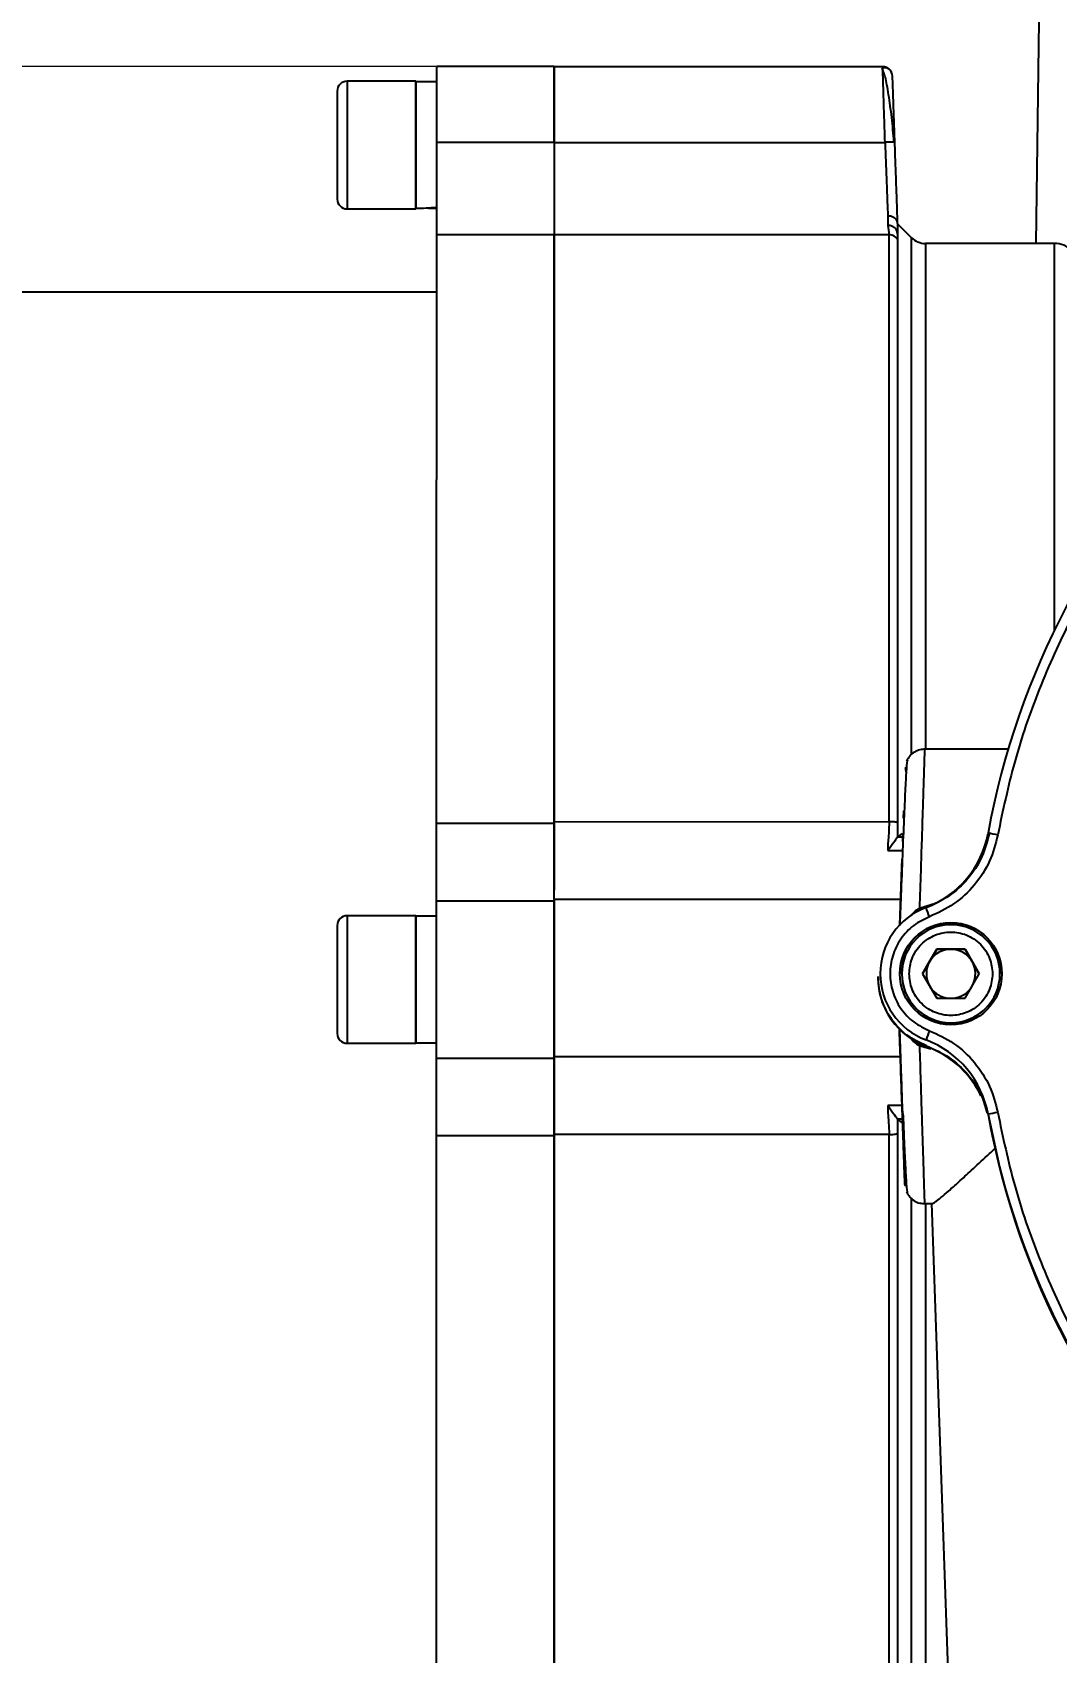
# Model space of a CAD drawing. Header units: millimetres. Extents: x 2251 to 4395, y 932 to 2449.
# Drawn here: x 3508.1 to 3612.5, y 2141.7 to 2306.7 of the extents above; entities that cross this region are included whole.
import ezdxf

# ---------------------------------------------------------------- set-up
doc = ezdxf.new("R2010")
doc.units = ezdxf.units.MM
doc.layers.add('AM_5', color=3, linetype='Continuous', lineweight=25)
doc.styles.add('SLDTEXTSTYLE1', font='txt.shx', dxfattribs={"width": 0.7, "bigfont": 'gbcbig.shx'})
doc.dimstyles.new('SLDDIMSTYLE12$0', dxfattribs={"dimtxt": 12, "dimasz": 10, "dimexe": 0, "dimexo": 0.0625, "dimgap": 0.875, "dimtad": 1, "dimdec": 1, "dimlfac": 1.8, "dimrnd": 1e-09, "dimzin": 12, "dimdsep": 46, "dimtxsty": 'SLDTEXTSTYLE1', "dimcen": 0.09, "dimdle": 8.16, "dimclrd": 3, "dimclre": 3, "dimadec": 0, "dimazin": 3, "dimtfac": 1, "dimtdec": 1, "dimtofl": 0, "dimtmove": 0, "dimatfit": 3, "dimfxl": 0, "dimfrac": 2, "dimtolj": 1, "dimlwd": 5, "dimlwe": 5, "dimarcsym": 0})

# ---------------------------------------------------------------- blocks, each defined once
blk = doc.blocks.new('*D77')
at = {"layer": 'AM_5', "color": 3, "lineweight": 5, "transparency": 16777216}
blk.add_line((3549.23, 2303.22), (3382.61, 2303.22), dxfattribs=at)
at = {"layer": 'AM_5', "color": 3, "linetype": 'Continuous', "lineweight": 5, "transparency": 16777216}
for p, q in [((3382.61, 2293.22), (3382.61, 2127.22)), ((3549.23, 2117.22), (3382.61, 2117.22))]:
    blk.add_line(p, q, dxfattribs=at)
at = {"layer": 'AM_5', "color": 3, "transparency": 16777216}
for points in [[(3380.94, 2293.22), (3384.27, 2293.22), (3382.61, 2303.22)], [(3380.94, 2127.22), (3384.27, 2127.22), (3382.61, 2117.22)]]:
    blk.add_solid(points, dxfattribs=at)
at = {"layer": 'Defpoints', "color": 0, "transparency": 16777216}
for p in [(3549.29, 2303.22), (3382.61, 2117.22), (3549.29, 2117.22)]:
    blk.add_point(p, dxfattribs=at)
at = {"layer": 'AM_5', "color": 0, "transparency": 16777216, "insert": (3375.73, 2210.22), "char_height": 12, "attachment_point": 5, "rotation": 90, "style": 'SLDTEXTSTYLE1'}
blk.add_mtext('\\A1;186', dxfattribs=at)

msp = doc.modelspace()

# ---------------------------------------------------------------- linework, layer by layer
at = {"color": 7, "linetype": 'Continuous', "lineweight": 25}
for p, q in [((3610.892, 2325.034), (3610.37, 2285.198)), ((3561.292, 2303.218), (3549.292, 2303.219)), ((3549.292, 2303.219), (3549.292, 2295.499)), ((3561.292, 2295.499), (3561.292, 2303.218)), ((3594.767, 2303.198), (3561.292, 2303.198)), ((3594.956, 2302.361), (3594.73, 2303.058)), ((3547.192, 2301.719), (3540.192, 2301.719)), ((3540.192, 2301.719), (3540.192, 2295.219)), ((3547.192, 2301.719), (3547.192, 2295.219)), ((3549.292, 2301.659), (3547.192, 2301.659)), ((3547.192, 2288.779), (3547.192, 2301.659)), ((3540.192, 2295.219), (3540.192, 2288.719)), ((3547.192, 2295.219), (3547.192, 2288.719)), ((3549.292, 2295.499), (3561.292, 2295.499)), ((3549.292, 2295.499), (3549.292, 2286.063)), ((3561.292, 2295.499), (3561.292, 2286.063)), ((3561.292, 2295.496), (3595.003, 2295.496)), ((3540.192, 2288.719), (3547.192, 2288.719)), ((3561.292, 2286.063), (3549.292, 2286.063)), ((3595.426, 2286.077), (3561.292, 2286.077)), ((3595.292, 2287.036), (3595.426, 2286.077)), ((3596.293, 2286.078), (3596.223, 2286.475)), ((3596.292, 2287.215), (3596.292, 2286.153)), ((3597.706, 2285.784), (3596.292, 2287.198)), ((3596.292, 2286.153), (3596.292, 2285.587)), ((3612.256, 2285.198), (3599.12, 2285.198)), ((3549.292, 2280.219), (3408.292, 2280.219)), ((3607.552, 2233.677), (3599.036, 2233.677)), ((3596.885, 2227.385), (3596.859, 2226.637)), ((3596.885, 2227.394), (3596.885, 2227.385)), ((3549.291, 2226.152), (3561.291, 2226.152)), ((3549.291, 2226.152), (3549.291, 2218.214)), ((3561.291, 2226.304), (3595.425, 2226.293)), ((3561.291, 2226.152), (3561.291, 2219.31)), ((3596.291, 2226.19), (3596.291, 2224.733)), ((3596.291, 2224.733), (3596.77, 2225.097)), ((3596.805, 2225.085), (3596.777, 2224.291)), ((3596.805, 2225.098), (3596.805, 2225.085)), ((3595.298, 2223.357), (3596.796, 2223.357)), ((3596.276, 2224.706), (3596.291, 2224.733)), ((3596.792, 2224.706), (3596.276, 2224.706)), ((3596.685, 2221.67), (3596.479, 2215.75)), ((3596.713, 2222.456), (3596.686, 2221.67)), ((3596.713, 2222.474), (3596.713, 2222.456)), ((3561.291, 2218.214), (3549.291, 2218.214)), ((3549.291, 2218.214), (3549.291, 2202.223)), ((3596.57, 2218.376), (3561.291, 2218.376)), ((3561.291, 2202.223), (3561.291, 2218.214)), ((3547.191, 2216.719), (3540.191, 2216.719)), ((3540.191, 2216.719), (3540.191, 2203.719)), ((3547.191, 2216.719), (3547.191, 2203.719)), ((3549.291, 2216.659), (3547.191, 2216.659)), ((3547.191, 2203.779), (3547.191, 2216.659)), ((3598.518, 2217.484), (3599.046, 2217.639)), ((3599.046, 2217.639), (3599.922, 2217.918)), ((3600.271, 2213.305), (3598.827, 2210.805)), ((3599.549, 2212.049), (3600.271, 2213.299)), ((3603.157, 2213.305), (3600.271, 2213.305)), ((3600.271, 2213.299), (3600.271, 2213.305)), ((3600.271, 2213.299), (3601.714, 2213.299)), ((3601.714, 2213.299), (3603.157, 2213.299)), ((3604.601, 2210.805), (3603.157, 2213.305)), ((3603.157, 2213.299), (3603.157, 2213.305)), ((3603.157, 2213.299), (3603.879, 2212.049)), ((3598.829, 2210.802), (3599.549, 2212.049)), ((3603.879, 2212.049), (3604.599, 2210.802)), ((3594.291, 2210.509), (3594.291, 2210.436)), ((3594.514, 2210.807), (3594.514, 2210.773)), ((3596.714, 2210.803), (3596.714, 2210.792)), ((3598.827, 2210.805), (3600.271, 2208.305)), ((3603.157, 2208.305), (3604.601, 2210.805)), ((3606.714, 2210.792), (3606.714, 2210.803)), ((3600.271, 2208.305), (3603.157, 2208.305)), ((3540.191, 2203.719), (3547.191, 2203.719)), ((3547.191, 2203.779), (3549.291, 2203.779)), ((3599.071, 2203.302), (3598.514, 2203.461)), ((3599.11, 2203.432), (3599.071, 2203.302)), ((3599.708, 2203.108), (3599.071, 2203.302)), ((3599.182, 2204.033), (3599.182, 2204.067)), ((3599.226, 2203.389), (3599.226, 2203.461)), ((3549.291, 2202.223), (3561.291, 2202.223)), ((3549.291, 2202.223), (3549.291, 2194.285)), ((3561.291, 2202.386), (3596.569, 2202.386)), ((3561.291, 2202.223), (3561.291, 2194.285)), ((3596.569, 2202.386), (3596.574, 2202.249)), ((3604.767, 2198.383), (3604.624, 2198.709)), ((3596.744, 2197.369), (3595.297, 2197.369)), ((3596.291, 2195.987), (3596.275, 2196.014)), ((3596.275, 2196.014), (3596.792, 2196.014)), ((3596.291, 2195.987), (3596.291, 2194.529)), ((3596.807, 2195.592), (3596.291, 2195.987)), ((3596.794, 2196.014), (3596.856, 2196.014)), ((3605.505, 2196.495), (3605.505, 2196.461)), ((3561.291, 2194.285), (3549.291, 2194.285)), ((3595.425, 2194.427), (3561.291, 2194.424)), ((3599.024, 2187.385), (3599.801, 2187.385)), ((3599.732, 2187.43), (3602.422, 2110.381))]:
    msp.add_line(p, q, dxfattribs=at)
at = {"color": 7, "linetype": 'Continuous', "lineweight": 25, "flags": 128}
for points in [[(3595.292, 2287.992), (3595.292, 2287.859), (3595.292, 2287.729), (3595.292, 2287.603), (3595.292, 2287.482), (3595.292, 2287.364), (3595.292, 2287.25), (3595.292, 2287.141), (3595.292, 2287.036)], [(3549.292, 2286.063), (3549.292, 2284.804), (3549.292, 2283.2), (3549.292, 2281.259), (3549.292, 2278.988), (3549.292, 2276.4), (3549.292, 2273.505), (3549.292, 2270.317), (3549.292, 2266.852), (3549.292, 2263.124), (3549.291, 2259.151), (3549.291, 2254.952), (3549.291, 2250.546), (3549.291, 2245.953), (3549.291, 2241.195), (3549.291, 2236.293), (3549.291, 2231.271), (3549.291, 2226.152)], [(3561.291, 2226.152), (3561.291, 2231.271), (3561.291, 2236.293), (3561.291, 2241.195), (3561.291, 2245.953), (3561.291, 2250.546), (3561.291, 2254.952), (3561.291, 2259.151), (3561.292, 2263.124), (3561.292, 2266.851), (3561.292, 2270.317), (3561.292, 2273.505), (3561.292, 2276.4), (3561.292, 2278.988), (3561.292, 2281.259), (3561.292, 2283.2), (3561.292, 2284.804), (3561.292, 2286.063)], [(3595.425, 2226.293), (3595.425, 2231.41), (3595.425, 2236.429), (3595.425, 2241.326), (3595.425, 2246.08), (3595.425, 2250.667), (3595.425, 2255.067), (3595.425, 2259.259), (3595.425, 2263.224), (3595.426, 2266.944), (3595.426, 2270.402), (3595.426, 2273.58), (3595.426, 2276.466), (3595.426, 2279.045), (3595.426, 2281.305), (3595.426, 2283.236), (3595.426, 2284.829), (3595.426, 2286.077)], [(3596.292, 2285.587), (3596.292, 2284.347), (3596.292, 2282.765), (3596.292, 2280.846), (3596.292, 2278.6), (3596.292, 2276.038), (3596.292, 2273.171), (3596.292, 2270.013), (3596.292, 2266.578), (3596.292, 2262.882), (3596.291, 2258.943), (3596.291, 2254.777), (3596.291, 2250.406), (3596.291, 2245.848), (3596.291, 2241.126), (3596.291, 2236.26), (3596.291, 2231.273), (3596.291, 2226.19)], [(3597.706, 2233.177), (3597.706, 2235.859), (3597.706, 2240.646), (3597.706, 2245.292), (3597.706, 2249.774), (3597.706, 2254.073), (3597.706, 2258.167), (3597.706, 2262.037), (3597.706, 2265.667), (3597.706, 2269.039), (3597.706, 2272.136), (3597.706, 2274.946), (3597.706, 2277.454), (3597.706, 2279.649), (3597.706, 2281.521), (3597.706, 2283.061), (3597.706, 2284.262), (3597.706, 2285.119), (3597.706, 2285.627), (3597.706, 2285.784)], [(3599.12, 2285.198), (3599.12, 2285.154), (3599.12, 2284.803), (3599.12, 2284.102), (3599.12, 2283.056), (3599.12, 2281.67), (3599.12, 2279.949), (3599.12, 2277.902), (3599.12, 2275.538), (3599.12, 2272.869), (3599.12, 2269.907), (3599.12, 2266.666), (3599.12, 2263.16), (3599.12, 2259.407), (3599.12, 2255.424), (3599.12, 2251.229), (3599.12, 2246.843), (3599.12, 2242.285), (3599.12, 2237.577), (3599.12, 2233.677)], [(3612.256, 2245.765), (3612.256, 2246.092), (3612.256, 2250.52), (3612.256, 2254.759), (3612.256, 2258.788), (3612.256, 2262.589), (3612.256, 2266.143), (3612.256, 2269.434), (3612.256, 2272.447), (3612.256, 2275.168), (3612.256, 2277.583), (3612.256, 2279.681), (3612.256, 2281.452), (3612.256, 2282.889), (3612.256, 2283.983), (3612.256, 2284.731), (3612.256, 2285.129), (3612.256, 2285.198)], [(3605.505, 2196.454), (3606.662, 2191.128), (3607.464, 2188.194)], [(3549.291, 2194.285), (3549.291, 2189.166), (3549.291, 2184.144), (3549.291, 2179.242), (3549.291, 2174.484), (3549.291, 2169.891), (3549.291, 2165.485), (3549.291, 2161.286), (3549.291, 2157.313), (3549.291, 2153.586), (3549.291, 2150.12), (3549.291, 2146.932), (3549.291, 2144.037), (3549.291, 2141.449), (3549.291, 2139.178), (3549.291, 2137.237), (3549.291, 2135.633), (3549.291, 2134.374)], [(3561.291, 2134.374), (3561.291, 2135.633), (3561.291, 2137.237), (3561.291, 2139.178), (3561.291, 2141.449), (3561.291, 2144.037), (3561.291, 2146.932), (3561.291, 2150.12), (3561.291, 2153.585), (3561.291, 2157.313), (3561.291, 2161.286), (3561.291, 2165.485), (3561.291, 2169.891), (3561.291, 2174.484), (3561.291, 2179.242), (3561.291, 2184.144), (3561.291, 2189.166), (3561.291, 2194.285)], [(3595.425, 2134.388), (3595.425, 2135.658), (3595.425, 2137.272), (3595.425, 2139.224), (3595.425, 2141.505), (3595.425, 2144.103), (3595.425, 2147.008), (3595.425, 2150.204), (3595.425, 2153.679), (3595.425, 2157.414), (3595.425, 2161.394), (3595.425, 2165.6), (3595.425, 2170.013), (3595.425, 2174.611), (3595.425, 2179.374), (3595.425, 2184.28), (3595.425, 2189.305), (3595.425, 2194.427)], [(3596.291, 2194.529), (3596.291, 2189.44), (3596.291, 2184.447), (3596.291, 2179.573), (3596.291, 2174.841), (3596.291, 2170.272), (3596.291, 2165.888), (3596.291, 2161.709), (3596.291, 2157.755), (3596.291, 2154.043), (3596.291, 2150.591), (3596.291, 2147.415), (3596.291, 2144.53), (3596.291, 2141.948), (3596.291, 2139.682), (3596.291, 2137.743), (3596.291, 2136.139), (3596.291, 2134.877)], [(3597.705, 2134.613), (3597.705, 2134.613), (3597.705, 2134.791), (3597.705, 2135.321), (3597.705, 2136.199), (3597.705, 2137.422), (3597.705, 2138.983), (3597.705, 2140.876), (3597.705, 2143.091), (3597.705, 2145.618), (3597.705, 2148.446), (3597.705, 2151.561), (3597.705, 2154.95), (3597.705, 2158.595), (3597.705, 2162.48), (3597.705, 2166.588), (3597.705, 2170.898), (3597.705, 2175.391), (3597.705, 2180.046), (3597.705, 2184.842), (3597.705, 2187.867)], [(3599.12, 2187.346), (3599.12, 2183.119), (3599.119, 2178.402), (3599.119, 2173.834), (3599.119, 2169.436), (3599.119, 2165.229), (3599.119, 2161.232), (3599.119, 2157.464), (3599.119, 2153.942), (3599.119, 2150.684), (3599.119, 2147.704), (3599.119, 2145.016), (3599.119, 2142.633), (3599.119, 2140.566), (3599.119, 2138.825), (3599.119, 2137.417), (3599.119, 2136.35), (3599.119, 2135.628), (3599.119, 2135.254), (3599.119, 2135.198)]]:
    msp.add_lwpolyline(points, dxfattribs=at)
at = {"color": 7, "linetype": 'Continuous', "lineweight": 25}
msp.add_circle((3601.714, 2210.809), 5.2, dxfattribs=at)
for centre, radius, start, end in [((3594.767, 2302.198), 1, 1.99976, 89.99975), ((3540.192, 2300.719), 1, 89.99969, 179.99969), ((3540.192, 2289.719), 1, 179.99969, 269.99969), ((3684.214, 2210.807), 80, 100.30604, 169.69383), ((3599.12, 2287.198), 2, 224.99969, 269.99969), ((3612.256, 2282.698), 2.5, 44.99977, 89.99969), ((3595.666, 2226.909), 10, 290.58663, 349.69385), ((3585.008, 2108.21), 118.693, 79.57321, 80.05575), ((3540.191, 2215.719), 1, 89.99969, 179.99969), ((3601.714, 2210.807), 7.2, 110.58661, 179.99981), ((3290.406, 2100.769), 330.121, 20.5433, 20.71651), ((3601.714, 2210.792), 5.2, 0.00011, 179.99974), ((3601.714, 2210.803), 5, 359.99978, 179.99975), ((3601.714, 2210.799), 2.5, 89.99966, 149.9996), ((3601.714, 2210.799), 2.5, 29.99978, 89.99971), ((3601.714, 2210.799), 2.5, 149.99962, 207.09742), ((3601.714, 2210.799), 2.5, 332.90197, 29.99975), ((3601.791, 2210.436), 7.5, 179.99988, 250.00153), ((3601.714, 2210.807), 7.2, 179.99987, 249.41339), ((3601.714, 2210.803), 5, 179.99995, 359.99959), ((3601.714, 2210.792), 5, 179.99995, 359.99959), ((3601.714, 2210.799), 2.5, 212.9021, 265.89476), ((3601.714, 2210.799), 2.5, 274.10462, 327.09726), ((3913.082, 2086.966), 335.031, 159.37056, 159.54192), ((3540.191, 2204.719), 1, 179.99969, 269.99969), ((3595.666, 2194.705), 10, 10.30615, 69.41337), ((3595.806, 2193.992), 10, 28.14855, 70.0015), ((3627.537, 2079.524), 119.028, 100.18577, 100.66732), ((3684.214, 2210.807), 80, 190.30617, 259.69396), ((3684.291, 2210.435), 80, 190.52799, 258.6349)]:
    msp.add_arc(centre, radius, start, end, dxfattribs=at)
for centre, start_param, end_param in [((3547.192, 2295.219), 4.712389, 4.9017857), ((3549.292, 2295.219), 4.6181163, 4.712389)]:
    msp.add_ellipse(centre, major_axis=(11.154, 0), ratio=0.5773503, start_param=start_param, end_param=end_param, dxfattribs=at)
for points in [[(3561.292, 2303.198), (3561.292, 2303.086), (3561.292, 2302.86), (3561.292, 2301.094), (3561.292, 2298.556), (3561.292, 2296.516), (3561.292, 2295.496)], [(3561.292, 2295.496), (3561.292, 2294.392), (3561.292, 2292.185), (3561.292, 2289.307), (3561.292, 2287.067), (3561.292, 2286.407), (3561.292, 2286.077)], [(3561.292, 2286.077), (3561.292, 2285.502), (3561.292, 2284.353), (3561.292, 2281.753), (3561.292, 2278.539), (3561.292, 2274.677), (3561.292, 2270.22), (3561.292, 2265.205), (3561.291, 2259.68), (3561.291, 2253.696), (3561.291, 2247.308), (3561.291, 2240.573), (3561.291, 2233.567), (3561.291, 2228.725), (3561.291, 2226.304)], [(3596.292, 2286.153), (3596.277, 2286.269), (3596.247, 2286.5), (3596.015, 2286.792), (3595.685, 2286.996), (3595.423, 2287.023), (3595.292, 2287.036)], [(3596.292, 2285.587), (3596.242, 2285.658), (3596.144, 2285.8), (3595.931, 2285.954), (3595.688, 2286.057), (3595.513, 2286.07), (3595.426, 2286.077)], [(3561.291, 2218.376), (3561.291, 2218.519), (3561.291, 2218.806), (3561.291, 2220.581), (3561.291, 2223.115), (3561.291, 2225.241), (3561.291, 2226.304)], [(3596.291, 2226.19), (3596.242, 2226.205), (3596.143, 2226.235), (3595.93, 2226.267), (3595.687, 2226.289), (3595.513, 2226.292), (3595.425, 2226.293)], [(3605.638, 2225.127), (3605.416, 2224.288), (3604.972, 2222.609), (3603.513, 2220.427), (3601.6, 2218.628), (3600.018, 2217.914), (3599.226, 2217.557)], [(3561.291, 2218.376), (3561.291, 2218.227), (3561.291, 2217.93), (3561.291, 2216.074), (3561.291, 2213.471), (3561.291, 2210.398), (3561.291, 2207.322), (3561.291, 2204.712), (3561.291, 2202.844), (3561.291, 2202.539), (3561.291, 2202.386)], [(3561.291, 2194.424), (3561.291, 2195.488), (3561.291, 2197.615), (3561.291, 2200.156), (3561.291, 2201.941), (3561.291, 2202.238), (3561.291, 2202.386)], [(3561.291, 2194.424), (3561.291, 2192), (3561.291, 2187.153), (3561.291, 2180.135), (3561.291, 2173.386), (3561.291, 2166.981), (3561.291, 2160.976), (3561.291, 2155.429), (3561.291, 2150.39), (3561.291, 2145.907), (3561.291, 2142.017), (3561.291, 2138.774), (3561.291, 2136.143), (3561.291, 2134.973), (3561.291, 2134.388)], [(3595.425, 2194.427), (3595.512, 2194.429), (3595.687, 2194.431), (3595.93, 2194.453), (3596.143, 2194.485), (3596.242, 2194.514), (3596.291, 2194.529)]]:
    msp.add_open_spline(points, degree=3, dxfattribs=at)
for points, knots in [([(3595.651, 2302.65), (3595.61, 2302.722), (3595.517, 2302.884), (3595.285, 2303.041), (3595.006, 2303.115), (3594.821, 2303.075), (3594.73, 2303.055)], [0, 0, 0, 0, 0.2110006, 0.4756494, 0.740464, 1, 1, 1, 1]), ([(3595.003, 2295.496), (3594.973, 2296.498), (3594.92, 2298.252), (3594.857, 2300.283), (3594.815, 2301.642), (3594.788, 2302.546), (3594.771, 2303.1), (3594.768, 2303.166), (3594.767, 2303.198)], [0, 0, 0, 0, 0.2452809, 0.42889926, 0.57905177, 0.72428424, 0.86459927, 1, 1, 1, 1]), ([(3595.931, 2295.505), (3595.855, 2296.357), (3595.7, 2298.089), (3595.377, 2300.402), (3595.112, 2301.916), (3594.984, 2302.282), (3594.956, 2302.361)], [0, 0, 0, 0, 0.2966354, 0.6024529, 0.914745, 1, 1, 1, 1]), ([(3539.192, 2300.719), (3539.192, 2300.645), (3539.192, 2300.532), (3539.192, 2299.846), (3539.192, 2299.136), (3539.192, 2298.255), (3539.192, 2296.975), (3539.192, 2295.91), (3539.192, 2295.219)], [0, 0, 0, 0, 0.2394568, 0.3683607, 0.5, 0.6316393, 0.7605432, 1, 1, 1, 1]), ([(3596.003, 2295.493), (3595.971, 2296.385), (3595.909, 2298.168), (3595.831, 2300.389), (3595.777, 2301.937), (3595.77, 2302.134), (3595.767, 2302.233)], [0, 0, 0, 0, 0.249886, 0.4997488, 0.7497519, 1, 1, 1, 1]), ([(3539.192, 2295.219), (3539.192, 2294.527), (3539.192, 2293.462), (3539.192, 2292.182), (3539.192, 2291.301), (3539.192, 2290.591), (3539.192, 2289.905), (3539.192, 2289.792), (3539.192, 2289.719)], [0, 0, 0, 0, 0.2394568, 0.3683607, 0.5, 0.6316393, 0.7605432, 1, 1, 1, 1]), ([(3596.003, 2295.493), (3595.989, 2295.498), (3595.968, 2295.504), (3595.844, 2295.508), (3595.715, 2295.51), (3595.555, 2295.509), (3595.322, 2295.505), (3595.129, 2295.5), (3595.003, 2295.496)], [0, 0, 0, 0, 0.239471, 0.3683705, 0.5000015, 0.6316323, 0.7605311, 1, 1, 1, 1]), ([(3595.003, 2295.496), (3595.035, 2294.671), (3595.09, 2293.224), (3595.169, 2291.174), (3595.237, 2289.414), (3595.274, 2288.452), (3595.292, 2287.992)], [0, 0, 0, 0, 0.2851739, 0.500074, 0.7610217, 1, 1, 1, 1]), ([(3596.292, 2287.215), (3596.273, 2287.747), (3596.236, 2288.817), (3596.165, 2290.854), (3596.086, 2293.106), (3596.03, 2294.699), (3596.003, 2295.493)], [0, 0, 0, 0, 0.2485215, 0.4999911, 0.7509557, 1, 1, 1, 1]), ([(3596.292, 2287.215), (3596.287, 2287.27), (3596.277, 2287.377), (3596.212, 2287.532), (3596.128, 2287.649), (3596.048, 2287.729), (3596.002, 2287.766), (3595.972, 2287.79), (3595.877, 2287.859), (3595.657, 2287.972), (3595.419, 2287.985), (3595.292, 2287.992)], [0, 0, 0, 0, 0.13274928, 0.2587097, 0.38346285, 0.46187539, 0.50802694, 0.51153962, 0.54269826, 0.7552829, 1, 1, 1, 1]), ([(3670.08, 2288.534), (3667.584, 2288.008), (3662.547, 2286.946), (3655.17, 2284.407), (3647.928, 2281.138), (3640.949, 2277.075), (3634.346, 2272.264), (3628.252, 2266.771), (3622.76, 2260.677), (3617.948, 2254.074), (3613.885, 2247.095), (3610.616, 2239.853), (3608.077, 2232.476), (3607.015, 2227.439), (3606.488, 2224.943)], [0, 0, 0, 0, 0.0799588, 0.1613715, 0.2441424, 0.3288926, 0.4142166, 0.5, 0.5857784, 0.6711024, 0.7558576, 0.8386237, 0.9200388, 1, 1, 1, 1]), ([(3599.102, 2233.675), (3598.915, 2233.666), (3598.527, 2233.648), (3597.974, 2233.403), (3597.491, 2233.007), (3597.295, 2232.642), (3597.198, 2232.461)], [0, 0, 0, 0, 0.2341083, 0.485653, 0.7448761, 1, 1, 1, 1]), ([(3599.036, 2233.677), (3599.034, 2233.626), (3599.031, 2233.524), (3599.006, 2232.754), (3598.973, 2231.743), (3598.937, 2230.614), (3598.89, 2229.108), (3598.825, 2227.099), (3598.739, 2224.439), (3598.637, 2221.224), (3598.559, 2218.759), (3598.518, 2217.484)], [0, 0, 0, 0, 0.1217334, 0.2456529, 0.3295313, 0.4143849, 0.5002146, 0.6112196, 0.7315209, 0.8611156, 1, 1, 1, 1]), ([(3597.322, 2232.559), (3597.309, 2232.595), (3597.267, 2232.707), (3597.185, 2231.779), (3597.072, 2229.881), (3596.943, 2227.048), (3596.799, 2223.475), (3596.653, 2219.64), (3596.555, 2216.913), (3596.511, 2215.713)], [0, 0, 0, 0, 0.0767643, 0.2381811, 0.3986006, 0.5581807, 0.7170876, 0.8754904, 1, 1, 1, 1]), ([(3597.057, 2231.765), (3597.06, 2231.782), (3597.072, 2231.844), (3597.121, 2231.519), (3597.157, 2231.282)], [0, 0, 0, 0, 0.272533, 1, 1, 1, 1]), ([(3595.425, 2226.293), (3595.413, 2225.891), (3595.392, 2225.185), (3595.316, 2224.347), (3595.288, 2223.771), (3595.295, 2223.486), (3595.298, 2223.357)], [0, 0, 0, 0, 0.3927265, 0.6900266, 0.8591704, 1, 1, 1, 1]), ([(3606.488, 2224.943), (3606.255, 2224.04), (3605.78, 2222.203), (3604.195, 2219.789), (3602.103, 2217.799), (3600.381, 2217.004), (3599.534, 2216.613)], [0, 0, 0, 0, 0.2457963, 0.5, 0.7542037, 1, 1, 1, 1]), ([(3596.276, 2224.706), (3596.152, 2224.534), (3595.873, 2224.147), (3595.503, 2223.639), (3595.298, 2223.357)], [0, 0, 0, 0, 0.4434973, 1, 1, 1, 1]), ([(3599.534, 2216.613), (3598.98, 2216.349), (3597.847, 2215.808), (3596.537, 2214.39), (3595.7, 2212.673), (3595.423, 2210.809), (3595.7, 2208.945), (3596.537, 2207.229), (3597.847, 2205.811), (3598.98, 2205.269), (3599.534, 2205.005)], [0, 0, 0, 0, 0.122089, 0.25, 0.377911, 0.5, 0.622089, 0.75, 0.877911, 1, 1, 1, 1]), ([(3597.645, 2216.689), (3597.757, 2216.838), (3597.998, 2217.157), (3598.337, 2217.37), (3598.518, 2217.484)], [0, 0, 0, 0, 0.4647089, 1, 1, 1, 1]), ([(3539.191, 2215.719), (3539.191, 2215.645), (3539.191, 2215.532), (3539.191, 2214.846), (3539.191, 2214.136), (3539.191, 2213.255), (3539.191, 2211.975), (3539.191, 2210.219), (3539.191, 2208.462), (3539.191, 2207.182), (3539.191, 2206.301), (3539.191, 2205.591), (3539.191, 2204.905), (3539.191, 2204.792), (3539.191, 2204.719)], [0, 0, 0, 0, 0.1197284, 0.1841803, 0.25, 0.3158197, 0.3802716, 0.5, 0.6197284, 0.6841803, 0.75, 0.8158197, 0.8802716, 1, 1, 1, 1]), ([(3597.464, 2210.805), (3597.521, 2211.34), (3597.608, 2212.162), (3598.138, 2213.152), (3598.687, 2213.832), (3599.367, 2214.384), (3600.357, 2214.897), (3601.714, 2215.158), (3603.071, 2214.897), (3604.06, 2214.384), (3604.741, 2213.832), (3605.29, 2213.152), (3605.82, 2212.162), (3605.907, 2211.34), (3605.964, 2210.805)], [0, 0, 0, 0, 0.1197284, 0.1841803, 0.25, 0.3158197, 0.3802716, 0.5, 0.6197284, 0.6841803, 0.75, 0.8158197, 0.8802716, 1, 1, 1, 1]), ([(3599.226, 2203.461), (3598.531, 2203.786), (3597.141, 2204.436), (3595.563, 2206.148), (3594.494, 2208.216), (3594.359, 2209.745), (3594.291, 2210.509)], [0, 0, 0, 0, 0.2500006, 0.5000011, 0.7500017, 1, 1, 1, 1]), ([(3605.964, 2210.805), (3605.907, 2210.27), (3605.82, 2209.448), (3605.29, 2208.458), (3604.741, 2207.778), (3604.06, 2207.226), (3603.071, 2206.713), (3601.714, 2206.452), (3600.357, 2206.713), (3599.367, 2207.226), (3598.686, 2207.778), (3598.138, 2208.458), (3597.608, 2209.448), (3597.521, 2210.27), (3597.464, 2210.805)], [0, 0, 0, 0, 0.1197284, 0.1841803, 0.25, 0.3158197, 0.3802716, 0.5, 0.6197284, 0.6841803, 0.75, 0.8158197, 0.8802716, 1, 1, 1, 1]), ([(3596.472, 2205.238), (3596.495, 2204.596), (3596.558, 2202.778), (3596.655, 2199.992), (3596.76, 2196.987), (3596.851, 2194.386), (3596.925, 2192.25), (3596.981, 2190.651), (3597.016, 2189.629), (3597.03, 2189.221), (3597.023, 2189.431), (3596.993, 2190.261), (3596.944, 2191.679), (3596.875, 2193.649), (3596.788, 2196.113), (3596.688, 2198.982), (3596.612, 2201.16), (3596.574, 2202.249)], [0, 0, 0, 0, 0.0375957, 0.1063366, 0.1750804, 0.243824, 0.3125667, 0.3813092, 0.4500521, 0.518795, 0.587537, 0.6562791, 0.7250226, 0.7937664, 0.8625103, 0.9312548, 1, 1, 1, 1]), ([(3596.569, 2202.386), (3596.564, 2202.541), (3596.552, 2202.862), (3596.512, 2204.033), (3596.478, 2204.996), (3596.475, 2205.083)], [0, 0, 0, 0, 0.46205961, 0.95109126, 1, 1, 1, 1]), ([(3596.476, 2205.083), (3596.478, 2205.036), (3596.48, 2204.965), (3596.495, 2204.543), (3596.513, 2204.026), (3596.538, 2203.333), (3596.566, 2202.506), (3596.593, 2201.726), (3596.62, 2200.947), (3596.649, 2200.121), (3596.674, 2199.43), (3596.691, 2198.916), (3596.706, 2198.497), (3596.709, 2198.428), (3596.71, 2198.383)], [0, 0, 0, 0, 0.1213599, 0.1847896, 0.2498693, 0.3550213, 0.4225846, 0.5, 0.5774194, 0.644984, 0.7501306, 0.8152129, 0.8786435, 1, 1, 1, 1]), ([(3596.71, 2198.383), (3596.709, 2198.43), (3596.706, 2198.501), (3596.691, 2198.924), (3596.674, 2199.441), (3596.649, 2200.133), (3596.62, 2200.961), (3596.593, 2201.74), (3596.566, 2202.52), (3596.538, 2203.346), (3596.513, 2204.036), (3596.495, 2204.55), (3596.48, 2204.969), (3596.478, 2205.038), (3596.476, 2205.083)], [0, 0, 0, 0, 0.1213599, 0.1847896, 0.2498693, 0.3550213, 0.4225846, 0.5, 0.5774194, 0.644984, 0.7501306, 0.8152129, 0.8786435, 1, 1, 1, 1]), ([(3599.534, 2205.005), (3600.381, 2204.614), (3602.103, 2203.819), (3604.195, 2201.829), (3605.78, 2199.415), (3606.255, 2197.579), (3606.488, 2196.676)], [0, 0, 0, 0, 0.2457963, 0.5, 0.7542037, 1, 1, 1, 1]), ([(3598.514, 2203.461), (3598.342, 2203.575), (3597.987, 2203.81), (3597.653, 2204.157), (3597.551, 2204.391), (3597.536, 2204.423)], [0, 0, 0, 0, 0.4490394, 0.924132, 1, 1, 1, 1]), ([(3598.514, 2203.461), (3598.553, 2202.239), (3598.628, 2199.873), (3598.717, 2197.083), (3598.784, 2194.982), (3598.834, 2193.433), (3598.887, 2191.749), (3598.94, 2190.074), (3598.986, 2188.619), (3599.014, 2187.737), (3599.027, 2187.349), (3599.024, 2187.42), (3599.024, 2187.435)], [0, 0, 0, 0, 0.1340749, 0.2594439, 0.3382255, 0.41313, 0.4841574, 0.6085038, 0.7306346, 0.850552, 0.9682583, 1, 1, 1, 1]), ([(3599.226, 2203.461), (3600.018, 2203.105), (3601.601, 2202.391), (3603.506, 2200.589), (3604.854, 2198.627), (3605.246, 2197.194), (3605.409, 2196.598)], [0, 0, 0, 0, 0.2693299, 0.5386597, 0.8079896, 1, 1, 1, 1]), ([(3595.297, 2197.369), (3595.295, 2197.189), (3595.288, 2196.727), (3595.375, 2195.761), (3595.406, 2194.938), (3595.425, 2194.427)], [0, 0, 0, 0, 0.1942422, 0.5006255, 1, 1, 1, 1]), ([(3595.297, 2197.369), (3595.501, 2197.088), (3595.87, 2196.579), (3596.15, 2196.189), (3596.275, 2196.014)], [0, 0, 0, 0, 0.5512851, 1, 1, 1, 1]), ([(3596.833, 2196.575), (3596.867, 2195.724), (3596.949, 2193.66), (3597.062, 2191.193), (3597.173, 2189.291), (3597.254, 2188.366), (3597.296, 2188.469), (3597.31, 2188.504)], [0, 0, 0, 0, 0.1663905, 0.4035453, 0.6419371, 0.881799, 1, 1, 1, 1]), ([(3606.488, 2196.676), (3607.015, 2194.18), (3608.077, 2189.142), (3610.616, 2181.765), (3613.885, 2174.523), (3617.948, 2167.544), (3622.76, 2160.941), (3628.252, 2154.848), (3634.346, 2149.355), (3640.949, 2144.543), (3647.928, 2140.481), (3655.17, 2137.212), (3662.547, 2134.673), (3667.584, 2133.61), (3670.08, 2133.084)], [0, 0, 0, 0, 0.0799588, 0.1613715, 0.2441424, 0.3288926, 0.4142166, 0.5, 0.5857784, 0.6711024, 0.7558576, 0.8386237, 0.9200388, 1, 1, 1, 1]), ([(3599.801, 2187.411), (3599.812, 2187.404), (3599.851, 2187.38), (3600.142, 2187.571), (3600.677, 2187.985), (3601.469, 2188.661), (3602.508, 2189.586), (3603.839, 2190.804), (3605.128, 2191.999), (3606.034, 2192.848), (3606.338, 2193.134)], [0, 0, 0, 0, 0.0472969, 0.1728497, 0.3043941, 0.4397908, 0.5874926, 0.7427969, 0.9134319, 1, 1, 1, 1]), ([(3597.147, 2189.733), (3597.111, 2189.49), (3597.065, 2189.171), (3597.052, 2189.247), (3597.049, 2189.265)], [0, 0, 0, 0, 0.7636811, 1, 1, 1, 1]), ([(3597.187, 2188.602), (3597.284, 2188.421), (3597.48, 2188.055), (3597.963, 2187.659), (3598.516, 2187.414), (3598.904, 2187.395), (3599.091, 2187.386)], [0, 0, 0, 0, 0.25502026, 0.51415468, 0.76570961, 1, 1, 1, 1])]:
    msp.add_open_spline(points, degree=3, knots=knots, dxfattribs=at)

# ---------------------------------------------------------------- dimensions: what is measured, and where the dimension line sits
at = {"layer": 'AM_5'}
dim = msp.add_linear_dim(base=(3382.608, 2117.219), p1=(3549.292, 2303.219), p2=(3549.292, 2117.219), angle=90, dimstyle='SLDDIMSTYLE12$0', override={"dimlfac": 1, "dimpost": ''}, dxfattribs=at)
dim.commit()
dim.dimension.update_dxf_attribs({"geometry": '*D77', "text_midpoint": (3375.733, 2210.219)})

doc.saveas('drawing.dxf')
